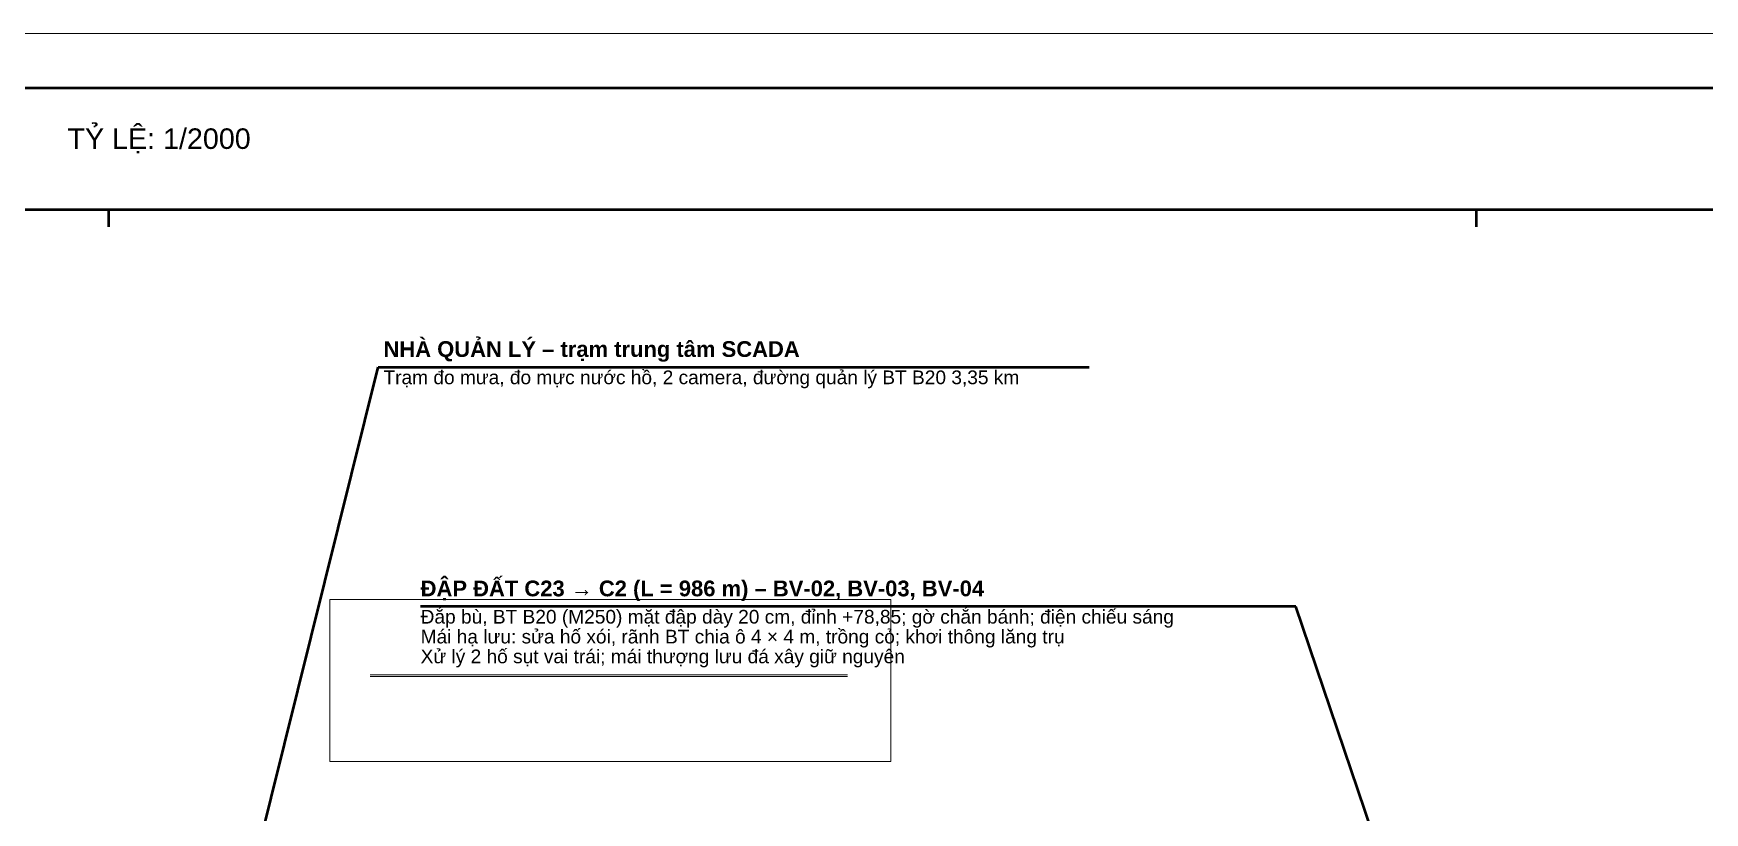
# Model space of a CAD drawing. Header units: millimetres. Extents: x 0 to 1189, y 0 to 841.
# Drawn here: x 404.3 to 709.7, y 698.6 to 841 of the extents above; entities that cross this region are included whole.
import ezdxf
from ezdxf.enums import TextEntityAlignment as Align

# ---------------------------------------------------------------- set-up
doc = ezdxf.new("R2010")
doc.units = ezdxf.units.MM
for name, color, linetype, lineweight in [('CHU', 7, 'CONTINUOUS', 25), ('CHU_DAM', 7, 'CONTINUOUS', 35), ('KHUNG', 7, 'CONTINUOUS', 50), ('NEN', 9, 'CONTINUOUS', 13), ('NET_CHINH', 7, 'CONTINUOUS', 50), ('NET_MANH', 8, 'CONTINUOUS', 18), ('SUA_CHUA', 1, 'CONTINUOUS', 50)]:
    doc.layers.add(name, color=color, linetype=linetype, lineweight=lineweight)
doc.styles.add('VN', font='arial.ttf')
doc.styles.add('VN_DAM', font='arialbd.ttf')

msp = doc.modelspace()

# ---------------------------------------------------------------- linework, layer by layer
at = {"layer": 'KHUNG'}
msp.add_lwpolyline([(20, 10), (1179, 10), (1179, 831), (20, 831)], close=True, dxfattribs=at)
at = {"layer": 'NEN'}
for points in [[(458.47, 737.52), (560.99, 737.52), (560.99, 707.94), (458.47, 707.94), (458.47, 737.52)], [(465.85, 723.76), (553.1, 723.76)], [(465.85, 723.48), (553.1, 723.48)]]:
    msp.add_lwpolyline(points, dxfattribs=at)
at = {"layer": 'NET_CHINH'}
for p, q in [((418, 808.77), (418, 805.65)), ((668, 808.77), (668, 805.65))]:
    msp.add_line(p, q, dxfattribs=at)
msp.add_lwpolyline([(28, 523.77), (1008, 523.77), (1008, 808.77), (28, 808.77)], close=True, dxfattribs=at)
at = {"layer": 'NET_MANH'}
msp.add_lwpolyline([(0, 0), (1189, 0), (1189, 841), (0, 841)], close=True, dxfattribs=at)
at = {"layer": 'SUA_CHUA'}
for p, q in [((431.92, 637.77), (467.26, 780.02)), ((467.26, 780.02), (597.26, 780.02)), ((635.05, 736.27), (475.05, 736.27)), ((684.91, 588.85), (635.05, 736.27))]:
    msp.add_line(p, q, dxfattribs=at)

# ---------------------------------------------------------------- texts
at = {"layer": 'CHU', "style": 'VN'}
for s, height, p in [('TỶ LỆ: 1/2000', 3.75, (410.5, 818.77)), ('Trạm đo mưa, đo mực nước hồ, 2 camera, đường quản lý BT B20 3,35 km', 2.5, (468.26, 776.15)), ('Đắp bù, BT B20 (M250) mặt đập dày 20 cm, đỉnh +78,85; gờ chắn bánh; điện chiếu sáng', 2.5, (475.05, 732.4)), ('Mái hạ lưu: sửa hố xói, rãnh BT chia ô 4 × 4 m, trồng cỏ; khơi thông lăng trụ', 2.5, (475.05, 728.77)), ('Xử lý 2 hố sụt vai trái; mái thượng lưu đá xây giữ nguyên', 2.5, (475.05, 725.15))]:
    msp.add_text(s, height=height, dxfattribs=at).set_placement(p, align=Align.BOTTOM_LEFT)
at = {"layer": 'CHU_DAM', "style": 'VN_DAM'}
for s, p in [('NHÀ QUẢN LÝ – trạm trung tâm SCADA', (468.26, 781.02)), ('ĐẬP ĐẤT C23 → C2 (L = 986 m) – BV-02, BV-03, BV-04', (475.05, 737.27))]:
    msp.add_text(s, height=2.875, dxfattribs=at).set_placement(p, align=Align.BOTTOM_LEFT)

doc.saveas('drawing.dxf')
